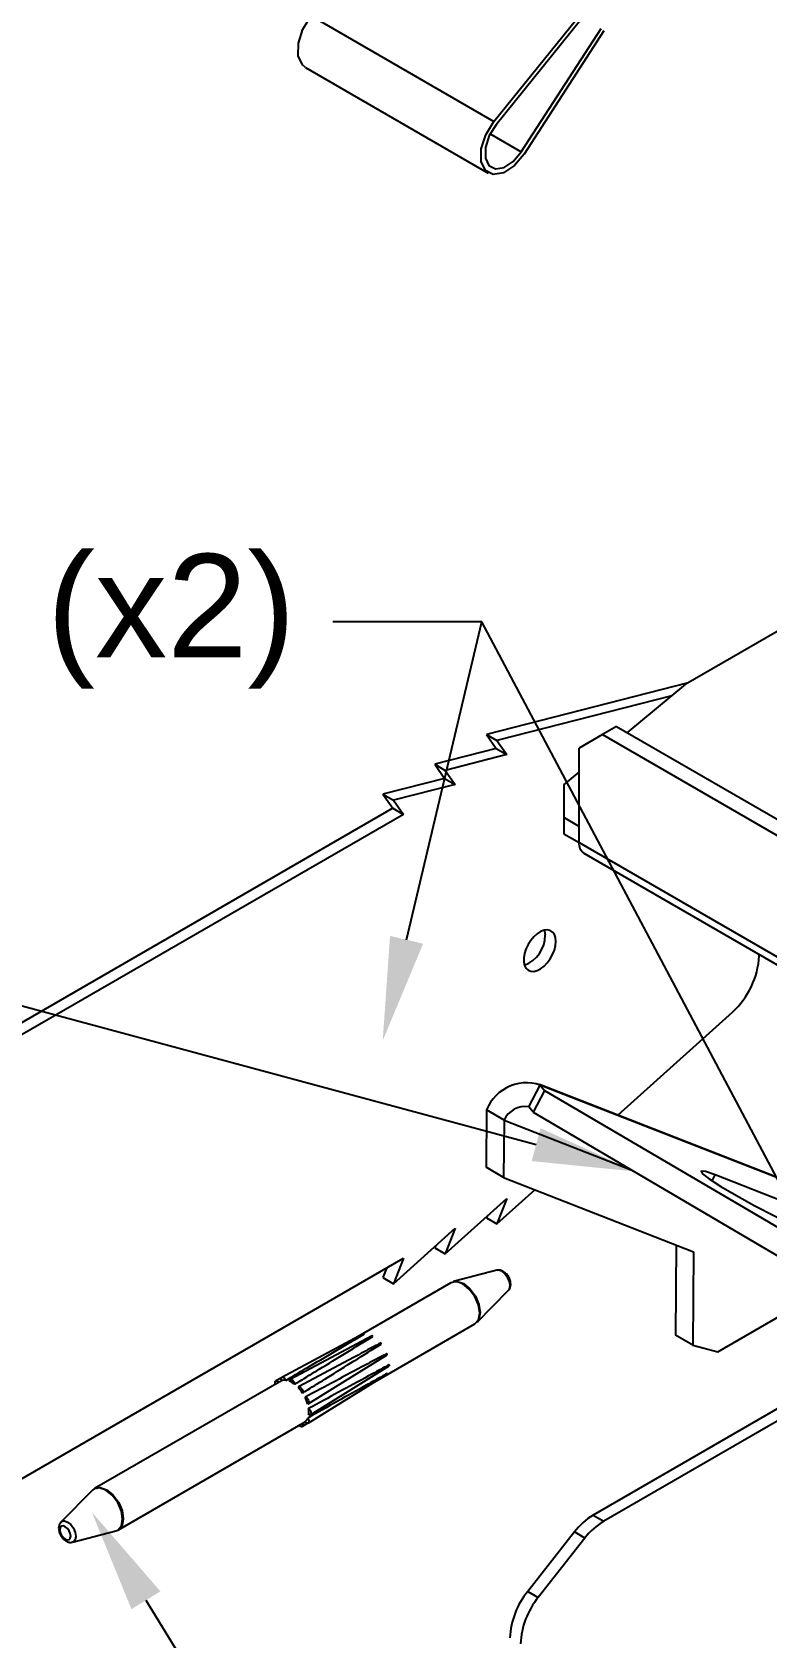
# Model space of a CAD drawing. Extents: x 0 to 10.8, y -11.1 to 0.
# Drawn here: x 2.288 to 4.064, y -7.962 to -4.083 of the extents above; entities that cross this region are included whole.
import ezdxf
from ezdxf import colors
from ezdxf.entities.mleader import LeaderData, LeaderLine
from ezdxf.math import Vec2, Vec3

# ---------------------------------------------------------------- set-up
doc = ezdxf.new("R2010")
doc.units = 0
doc.header["$LTSCALE"] = 0.5
doc.header["$MEASUREMENT"] = 0
for name, color, linetype in [('Brackets', 181, 'CONTINUOUS'), ('FAB DWG', 221, 'CONTINUOUS'), ('Hardware', 242, 'CONTINUOUS'), ('Housing', 150, 'CONTINUOUS'), ('Mounting', 4, 'CONTINUOUS')]:
    doc.layers.add(name, color=color, linetype=linetype)
doc.styles.get("Standard").update_dxf_attribs({"font": 'arial.ttf'})

msp = doc.modelspace()

# ---------------------------------------------------------------- linework, layer by layer
at = {"layer": 'Brackets', "transparency": 16777216}
for p, q in [((3.8739, -5.6551), (3.3863, -5.7794)), ((3.8344, -5.6863), (3.4117, -5.7941)), ((3.4103, -5.8136), (3.2613, -5.8516)), ((3.3863, -5.7794), (3.4117, -5.7941)), ((3.3863, -5.7794), (3.4103, -5.8136)), ((3.4103, -5.8136), (3.4357, -5.8282)), ((3.4117, -5.7941), (3.4357, -5.8282)), ((3.2613, -5.8516), (3.2867, -5.8662)), ((3.2613, -5.8516), (3.2853, -5.8857)), ((3.4357, -5.8282), (3.2867, -5.8662)), ((3.2853, -5.8857), (3.1363, -5.9237)), ((3.2853, -5.8857), (3.3107, -5.9004)), ((3.2867, -5.8662), (3.3107, -5.9004)), ((3.1363, -5.9237), (3.1617, -5.9384)), ((3.1363, -5.9237), (3.1603, -5.9578)), ((3.3107, -5.9004), (3.1617, -5.9384)), ((3.1603, -5.9578), (1.9234, -6.6717)), ((3.1857, -5.9725), (1.9488, -6.6864)), ((3.1603, -5.9578), (3.1857, -5.9725)), ((3.1617, -5.9384), (3.1857, -5.9725)), ((4.0456, -6.3144), (4.0456, -6.3106)), ((3.7043, -6.6988), (3.981, -6.45)), ((3.4887, -6.6793), (3.5162, -6.6264)), ((3.5162, -6.6264), (3.5267, -6.6392)), ((3.5262, -6.6303), (3.5162, -6.6264)), ((3.5267, -6.6392), (3.4993, -6.6922)), ((3.5267, -6.6392), (4.2304, -7.0524)), ((3.3868, -6.6865), (3.3857, -6.8249)), ((3.429, -6.7114), (3.3868, -6.6865)), ((3.4993, -6.6922), (3.4887, -6.6793)), ((3.4993, -6.6922), (4.203, -7.1054)), ((3.429, -6.7114), (3.428, -6.8498)), ((3.429, -6.7114), (3.7365, -6.8314)), ((3.428, -6.8498), (3.3857, -6.8249)), ((3.428, -6.8498), (3.8872, -7.0291)), ((3.9318, -6.8577), (3.9392, -6.8434)), ((4.1242, -6.9157), (3.9392, -6.8434)), ((3.2867, -7.034), (3.4357, -6.9001)), ((3.4117, -6.9619), (3.5036, -6.8793)), ((3.4357, -6.9001), (3.4117, -6.9619)), ((3.1617, -7.1062), (3.3107, -6.9722)), ((3.3107, -6.9722), (3.2867, -7.034)), ((3.388, -6.943), (3.3863, -6.9472)), ((3.3863, -6.9472), (3.4117, -6.9619)), ((4.8815, -6.9512), (3.6446, -7.6651)), ((4.9069, -6.9659), (3.67, -7.6797)), ((3.263, -7.0151), (3.2613, -7.0194)), ((3.2613, -7.0194), (3.2867, -7.034)), ((3.8449, -7.0126), (3.8432, -7.2301)), ((1.9488, -7.7582), (3.1857, -7.0443)), ((3.1857, -7.0443), (3.1617, -7.1062)), ((3.8872, -7.0291), (3.8855, -7.255)), ((3.1457, -7.0674), (3.1363, -7.0915)), ((3.1363, -7.0915), (3.1617, -7.1062)), ((3.9459, -7.2707), (4.1939, -7.1276)), ((3.8855, -7.255), (3.8432, -7.2301)), ((3.8855, -7.255), (3.9459, -7.2707)), ((3.6446, -7.6651), (3.67, -7.6797)), ((3.5991, -7.7059), (3.4862, -7.8494)), ((3.6244, -7.7206), (3.5991, -7.7059)), ((3.6244, -7.7206), (3.5115, -7.8641)), ((3.4862, -7.8494), (3.5115, -7.8641))]:
    msp.add_line(p, q, dxfattribs=at)
at = {"layer": 'Brackets', "linetype": 'Continuous', "lineweight": 25, "transparency": 16777216, "flags": 128}
for points in [[(3.5542, -6.2793), (3.5533, -6.2702), (3.5506, -6.2625), (3.5462, -6.2567), (3.5404, -6.253), (3.5335, -6.2516), (3.5257, -6.2525), (3.5174, -6.2557), (3.509, -6.2611), (3.5009, -6.2683), (3.4934, -6.2772), (3.487, -6.2872), (3.4819, -6.2978), (3.4784, -6.3087), (3.4766, -6.3192), (3.4766, -6.3289), (3.4784, -6.3374), (3.4819, -6.3441), (3.487, -6.3489), (3.4934, -6.3515), (3.5009, -6.3518), (3.509, -6.3497), (3.5174, -6.3454), (3.5257, -6.339), (3.5335, -6.3309), (3.5404, -6.3215), (3.5462, -6.3111), (3.5506, -6.3002), (3.5533, -6.2895), (3.5542, -6.2793)], [(3.5288, -6.2647), (3.5279, -6.2555), (3.527, -6.2522)]]:
    msp.add_lwpolyline(points, dxfattribs=at)
at = {"layer": 'Brackets', "transparency": 16777216, "flags": 128}
msp.add_lwpolyline([(3.9392, -6.8434), (3.9162, -6.8355), (3.9057, -6.8345), (3.9087, -6.8405), (3.925, -6.8531), (3.9531, -6.8712), (3.9908, -6.8934), (4.0351, -6.9178), (4.0824, -6.9425), (4.1288, -6.9655), (4.1706, -6.9849), (4.2043, -6.9991)], dxfattribs=at)
at = {"layer": 'Brackets', "linetype": 'Continuous', "lineweight": 25, "transparency": 16777216}
msp.add_arc((3.4508, -6.2636), 0.078, 290.5773, 359.2595, dxfattribs=at)
at = {"layer": 'Brackets', "transparency": 16777216}
for centre, radius, start, end in [((3.85, -6.3043), 0.1959, 311.9655, 357.0692), ((3.4832, -6.7247), 0.1037, 65.4839, 158.4075), ((3.4798, -6.7338), 0.0555, 80.5914, 156.1223), ((3.7294, -7.8054), 0.164, 121.1572, 142.6542), ((3.7548, -7.8201), 0.164, 121.1572, 142.6542), ((3.6344, -7.9704), 0.1913, 140.7973, 177.3983), ((3.6598, -7.985), 0.1913, 140.7973, 177.3983)]:
    msp.add_arc(centre, radius, start, end, dxfattribs=at)
at = {"layer": 'Hardware', "transparency": 16777216}
for p, q in [((3.4044, -4.2992), (3.94, -3.6352)), ((3.9452, -3.6428), (3.4097, -4.3068)), ((2.9625, -4.0441), (3.4044, -4.2992)), ((3.4707, -4.3724), (3.6635, -4.0742)), ((3.6703, -4.0797), (3.4775, -4.3779)), ((2.9491, -4.1683), (3.391, -4.4234)), ((3.3954, -4.3289), (3.4707, -4.3724)), ((3.4118, -7.0738), (3.3072, -7.1011)), ((3.3007, -7.1038), (3.0591, -7.2432)), ((3.3637, -7.1991), (3.4397, -7.1221)), ((3.1164, -7.3429), (3.3582, -7.2034)), ((3.09, -7.2266), (2.892, -7.3326)), ((3.11, -7.232), (2.912, -7.3379)), ((3.0669, -7.2834), (2.932, -7.3556)), ((3.0446, -7.3412), (3.1466, -7.2779)), ((2.9556, -7.4427), (3.1464, -7.3243)), ((2.961, -7.4227), (3.1517, -7.3043)), ((2.8907, -7.3404), (2.4393, -7.6009)), ((2.8907, -7.3339), (2.8774, -7.341)), ((2.9556, -7.3966), (3.045, -7.3411)), ((2.4968, -7.7005), (2.9482, -7.44)), ((2.941, -7.4512), (2.9538, -7.4432)), ((2.4338, -7.6052), (2.3578, -7.6821)), ((2.3857, -7.7304), (2.4903, -7.7031))]:
    msp.add_line(p, q, dxfattribs=at)
at = {"layer": 'Hardware', "transparency": 16777216, "flags": 128}
for points in [[(2.9491, -4.1683), (2.9418, -4.1625), (2.9315, -4.1404), (2.9319, -4.1098), (2.9428, -4.0757), (2.9625, -4.0441)], [(3.4775, -4.3779), (3.4542, -4.4056), (3.4279, -4.4231), (3.403, -4.4274), (3.3838, -4.4176), (3.3735, -4.3955), (3.3738, -4.3649), (3.3847, -4.3308), (3.4044, -4.2992)], [(3.4097, -4.3068), (3.3933, -4.3332), (3.3841, -4.3616), (3.3839, -4.3872), (3.3925, -4.4056), (3.4085, -4.4137), (3.4293, -4.4102), (3.4512, -4.3956), (3.4707, -4.3724)], [(3.4397, -7.1221), (3.442, -7.1187), (3.4435, -7.1108), (3.442, -7.1011), (3.4377, -7.0911), (3.4312, -7.0823), (3.4235, -7.0762), (3.4159, -7.0735), (3.4118, -7.0738)], [(3.3582, -7.2034), (3.3582, -7.2034), (3.367, -7.1932), (3.3701, -7.177), (3.367, -7.1573), (3.3582, -7.1369), (3.345, -7.1192), (3.3294, -7.1066), (3.3139, -7.1012), (3.3007, -7.1038)], [(3.3072, -7.1011), (3.3155, -7.1005), (3.331, -7.1059), (3.3465, -7.1184), (3.3596, -7.1361), (3.3684, -7.1564), (3.3714, -7.176)], [(3.3714, -7.176), (3.3684, -7.1922), (3.3637, -7.1991)], [(2.8761, -7.3488), (2.8757, -7.3471), (2.8755, -7.3442), (2.8763, -7.342), (2.8779, -7.3408), (2.8801, -7.3408), (2.8825, -7.342), (2.8846, -7.3439)], [(2.8908, -7.3407), (2.8901, -7.3376), (2.8903, -7.3349), (2.8914, -7.333), (2.8933, -7.3322), (2.8956, -7.3326), (2.898, -7.3342), (2.9002, -7.3367), (2.9019, -7.3397)], [(2.9101, -7.3419), (2.9106, -7.3394), (2.912, -7.3379), (2.914, -7.3376), (2.9164, -7.3384), (2.9188, -7.3403), (2.9208, -7.3431), (2.9222, -7.3462), (2.9228, -7.3492)], [(2.931, -7.3565), (2.9326, -7.3554), (2.9349, -7.3555), (2.9373, -7.3567), (2.9396, -7.359), (2.9414, -7.3619), (2.9425, -7.365), (2.9427, -7.3679), (2.942, -7.3702)], [(2.948, -7.3806), (2.9503, -7.3811), (2.9528, -7.3828), (2.9549, -7.3853), (2.9565, -7.3883), (2.9573, -7.3914), (2.9572, -7.3942), (2.9562, -7.3961), (2.9544, -7.397)], [(2.9566, -7.4078), (2.959, -7.4097), (2.9609, -7.4125), (2.9623, -7.4156), (2.9627, -7.4187), (2.9623, -7.4211), (2.9609, -7.4227), (2.959, -7.4232), (2.9566, -7.4224)], [(2.9421, -7.4435), (2.9427, -7.4463), (2.9425, -7.449), (2.9414, -7.4508), (2.9396, -7.4516), (2.9373, -7.4512), (2.9349, -7.4496), (2.9336, -7.4484)], [(2.9544, -7.4307), (2.9562, -7.4336), (2.9572, -7.4367), (2.9573, -7.4396), (2.9565, -7.4418), (2.9549, -7.443), (2.9528, -7.443), (2.9503, -7.4419), (2.948, -7.4397)], [(2.4903, -7.7031), (2.4952, -7.7012), (2.5039, -7.6911), (2.507, -7.6749), (2.5039, -7.6553), (2.4952, -7.635), (2.482, -7.6173), (2.4665, -7.6048), (2.451, -7.5994), (2.4379, -7.602), (2.4338, -7.6052)], [(2.4393, -7.6009), (2.4525, -7.5983), (2.4681, -7.6037), (2.4836, -7.6163), (2.4968, -7.6341), (2.5056, -7.6544), (2.5087, -7.6742)], [(2.3578, -7.6821), (2.3598, -7.6805), (2.3663, -7.6793), (2.374, -7.6819), (2.3816, -7.6881), (2.3881, -7.6968), (2.3924, -7.7068), (2.3939, -7.7165), (2.3924, -7.7245), (2.3881, -7.7295), (2.3857, -7.7304)], [(2.5087, -7.6742), (2.5056, -7.6903), (2.4968, -7.7005), (2.4968, -7.7005)], [(2.3554, -7.7007), (2.3563, -7.707), (2.3592, -7.7135), (2.3634, -7.7193), (2.3684, -7.7233), (2.3734, -7.725), (2.3777, -7.7242), (2.3805, -7.7209), (2.3815, -7.7157), (2.3805, -7.7094), (2.3777, -7.7029), (2.3734, -7.6971), (2.3684, -7.6931), (2.3634, -7.6914), (2.3592, -7.6922), (2.3563, -7.6955), (2.3554, -7.7007)]]:
    msp.add_lwpolyline(points, dxfattribs=at)
at = {"layer": 'Hardware', "transparency": 16777216}
for centre, radius, start, end in [((3.0903, -7.2279), 0.00134, 32.0534, 103.8364), ((3.1103, -7.2337), 0.00172, 10.5324, 98.7695), ((3.1297, -7.252), 0.00242, 1.1873, 76.4046), ((3.1443, -7.2772), 0.00242, 343.6034, 58.8064), ((3.1455, -7.3234), 0.00129, 314.5523, 29.5536), ((3.1504, -7.3032), 0.00172, 321.2251, 49.4615), ((2.8984, -7.3628), 0.0233, 81.416, 108.8286), ((2.8897, -7.3919), 0.054, 52.1956, 67.8221), ((2.8647, -7.4211), 0.0925, 33.3438, 44.2481), ((2.8653, -7.4221), 0.0926, 15.7537, 26.6561), ((2.903, -7.4151), 0.0541, 352.1909, 7.8091), ((2.9326, -7.4221), 0.0234, 311.2067, 338.6067)]:
    msp.add_arc(centre, radius, start, end, dxfattribs=at)
for points, knots in [([(3.4395, -7.1219), (3.4399, -7.1216), (3.4421, -7.1201), (3.4442, -7.1151), (3.4455, -7.1077), (3.4441, -7.0985), (3.4398, -7.0887), (3.4328, -7.08), (3.4247, -7.0747), (3.4173, -7.0727), (3.4135, -7.0737), (3.4122, -7.0741)], [0, 0, 0, 0, 0.022764, 0.124613, 0.235314, 0.368462, 0.515053, 0.662518, 0.818102, 0.938381, 1, 1, 1, 1]), ([(2.9019, -7.3397), (2.9056, -7.3375), (2.9255, -7.3256), (2.9887, -7.288), (3.0482, -7.2528), (3.0915, -7.2272)], [0, 0, 0, 0, 0.058989, 0.315059, 1, 1, 1, 1]), ([(2.9228, -7.3492), (2.9265, -7.3469), (2.9464, -7.3347), (3.0095, -7.2961), (3.0688, -7.2598), (3.1119, -7.2334)], [0, 0, 0, 0, 0.058989, 0.3150592, 1, 1, 1, 1]), ([(2.942, -7.3702), (2.9458, -7.3679), (2.9658, -7.3554), (3.0292, -7.316), (3.0888, -7.2789), (3.1321, -7.2519)], [0, 0, 0, 0, 0.058989, 0.315059, 1, 1, 1, 1]), ([(3.1303, -7.2496), (3.1298, -7.2499), (3.126, -7.2519), (3.1088, -7.261), (3.0882, -7.272), (3.0709, -7.2814), (3.0668, -7.2835)], [0, 0, 0, 0, 0.023421, 0.18028, 0.807717, 1, 1, 1, 1]), ([(3.1455, -7.2752), (3.1451, -7.2754), (3.1413, -7.2774), (3.1243, -7.2864), (3.059, -7.3212), (2.9969, -7.3544), (2.948, -7.3806)], [0, 0, 0, 0, 0.007458, 0.057409, 0.257212, 1, 1, 1, 1]), ([(3.1466, -7.3227), (3.1461, -7.323), (3.1425, -7.325), (3.126, -7.3343), (3.0625, -7.3701), (3.002, -7.404), (2.9544, -7.4307)], [0, 0, 0, 0, 0.007458, 0.057409, 0.257212, 1, 1, 1, 1]), ([(3.1515, -7.3019), (3.151, -7.3022), (3.1473, -7.3042), (3.1306, -7.3132), (3.0662, -7.3482), (3.0049, -7.3815), (2.9566, -7.4078)], [0, 0, 0, 0, 0.007458, 0.057409, 0.257212, 1, 1, 1, 1]), ([(2.358, -7.6823), (2.3576, -7.6825), (2.3555, -7.6841), (2.3532, -7.6891), (2.3527, -7.694), (2.3524, -7.6966)], [0, 0, 0, 0, 0.082113, 0.505193, 1, 1, 1, 1]), ([(2.3524, -7.6966), (2.3527, -7.6996), (2.3533, -7.706), (2.3579, -7.7158), (2.3649, -7.7245), (2.3731, -7.7297), (2.3804, -7.7316), (2.3842, -7.7305), (2.3854, -7.7301)], [0, 0, 0, 0, 0.1737638, 0.3665063, 0.5603737, 0.7654461, 0.9222625, 1, 1, 1, 1])]:
    msp.add_open_spline(points, degree=3, knots=knots, dxfattribs=at)
at = {"layer": 'Housing', "transparency": 16777216}
for p, q in [((4.2308, -6.9044), (3.5148, -6.6248)), ((4.2422, -6.9099), (3.5262, -6.6303))]:
    msp.add_line(p, q, dxfattribs=at)
at = {"layer": 'Mounting', "lineweight": 25, "transparency": 16777216}
for p, q in [((4.1676, -5.4855), (3.8682, -5.6584)), ((3.7264, -5.7753), (3.8682, -5.6584)), ((3.7007, -5.7605), (3.6669, -5.78)), ((3.7007, -5.7605), (4.6182, -6.29)), ((3.6669, -5.78), (3.6104, -5.8127)), ((3.6104, -6.0405), (3.6104, -5.8127)), ((3.6669, -5.78), (4.5844, -6.3095)), ((3.5738, -5.9011), (3.6104, -5.871)), ((3.5738, -5.9011), (3.5738, -5.9804)), ((3.6104, -6.0015), (3.5738, -5.9804)), ((3.5738, -5.9804), (3.5738, -6.0195)), ((3.5738, -6.0195), (3.6104, -6.0406)), ((3.6104, -6.0405), (4.892, -6.7802)), ((3.6219, -6.0661), (4.9036, -6.8058))]:
    msp.add_line(p, q, dxfattribs=at)
msp.add_arc((3.6369, -6.0439), 0.0268, 172.7448, 235.9477, dxfattribs=at)

# ---------------------------------------------------------------- leaders
at = {"layer": 'FAB DWG', "transparency": 16777216}
ml = msp.add_multileader_mtext('Standard', dxfattribs=at)
ml.set_content('BK01119 (x2)', color=256)
ml.set_leader_properties()
ml.build(insert=Vec2(0, 0))
ml.multileader.update_dxf_attribs({"text_right_attachment_type": 2, "dogleg_length": 0.36, "arrow_head_size": 0.25})
ctx = ml.context
ctx.base_point, ctx.char_height, ctx.arrow_head_size, ctx.landing_gap_size, ctx.plane_origin = Vec3(0.7378, -5.5054), 0.25, 0.25, 0.09, Vec3(3.8385, -9.2138)
ctx.right_attachment, ctx.text_align_type = 2, 2
notes = []
notes.append((ctx, [(0, (1, 1, 0), (3.3752, -5.5075), (-1, 0), 0.36, [(0, [(4.4721, -7.5743)], 0, [])])]))
ctx.mtext.insert, ctx.mtext.alignment, ctx.mtext.flow_direction = Vec3(2.9252, -5.3436), 3, 5
ml = msp.add_multileader_mtext('Standard', dxfattribs=at)
ml.set_content('BK01119 (x2)', color=256)
ml.set_leader_properties()
ml.build(insert=Vec2(0, 0))
ml.multileader.update_dxf_attribs({"text_right_attachment_type": 2, "dogleg_length": 0.36, "arrow_head_size": 0.25})
ctx = ml.context
ctx.base_point, ctx.char_height, ctx.arrow_head_size, ctx.landing_gap_size, ctx.plane_origin = Vec3(0.7378, -5.5054), 0.25, 0.25, 0.09, Vec3(3.8385, -9.2138)
ctx.right_attachment, ctx.text_align_type = 2, 2
notes.append((ctx, [(0, (1, 1, 0), (3.3752, -5.5075), (-1, 0), 0.36, [(0, [(3.1358, -6.5188)], 0, [])])]))
ctx.mtext.insert, ctx.mtext.alignment, ctx.mtext.flow_direction = Vec3(2.9252, -5.3436), 3, 5
ml = msp.add_multileader_mtext('Standard', dxfattribs=at)
ml.set_content('BK01091', color=256)
ml.set_leader_properties()
ml.build(insert=Vec2(0, 0))
ml.multileader.update_dxf_attribs({"text_right_attachment_type": 2, "dogleg_length": 0.36, "arrow_head_size": 0.25})
ctx = ml.context
ctx.base_point, ctx.char_height, ctx.arrow_head_size, ctx.landing_gap_size, ctx.plane_origin = Vec3(0.1883, -6.3843), 0.25, 0.25, 0.09, Vec3(3.748, -6.8354)
ctx.right_attachment, ctx.text_align_type = 2, 2
notes.append((ctx, [(0, (1, 1, 0), (2.0756, -6.3849), (-1, 0), 0.36, [(0, [(3.748, -6.8354)], 0, [])])]))
ctx.mtext.insert, ctx.mtext.alignment, ctx.mtext.flow_direction = Vec3(1.6256, -6.2572), 3, 5
ml = msp.add_multileader_mtext('Standard', dxfattribs=at)
ml.set_content('PN00014 (x2)', color=256)
ml.set_leader_properties()
ml.build(insert=Vec2(0, 0))
ml.multileader.update_dxf_attribs({"text_right_attachment_type": 2, "dogleg_length": 0.36, "arrow_head_size": 0.25})
ctx = ml.context
ctx.base_point, ctx.char_height, ctx.arrow_head_size, ctx.landing_gap_size, ctx.plane_origin = Vec3(0.1276, -8.2262), 0.25, 0.25, 0.09, Vec3(3.4509, -9.3153)
ctx.right_attachment, ctx.text_align_type = 2, 2
notes.append((ctx, [(0, (1, 1, 0), (2.7829, -8.2283), (-1, 0), 0.36, [(0, [(2.4325, -7.6578)], 0, [])])]))
ctx.mtext.insert, ctx.mtext.alignment, ctx.mtext.flow_direction = Vec3(2.3329, -8.0644), 3, 5
for ctx, leaders in notes:
    for number, flags, end, landing, length, lines in leaders:
        leader = LeaderData()
        leader.index, (leader.has_last_leader_line, leader.has_dogleg_vector, leader.attachment_direction) = number, flags
        leader.last_leader_point, leader.dogleg_vector, leader.dogleg_length = Vec3(end), Vec3(landing), length
        for number, points, colour, breaks in lines:
            line = LeaderLine()
            line.index, line.vertices, line.color, line.breaks = number, Vec3.list(points), colors.encode_raw_color(colour), breaks
            leader.lines.append(line)
        ctx.leaders.append(leader)

doc.saveas('drawing.dxf')
